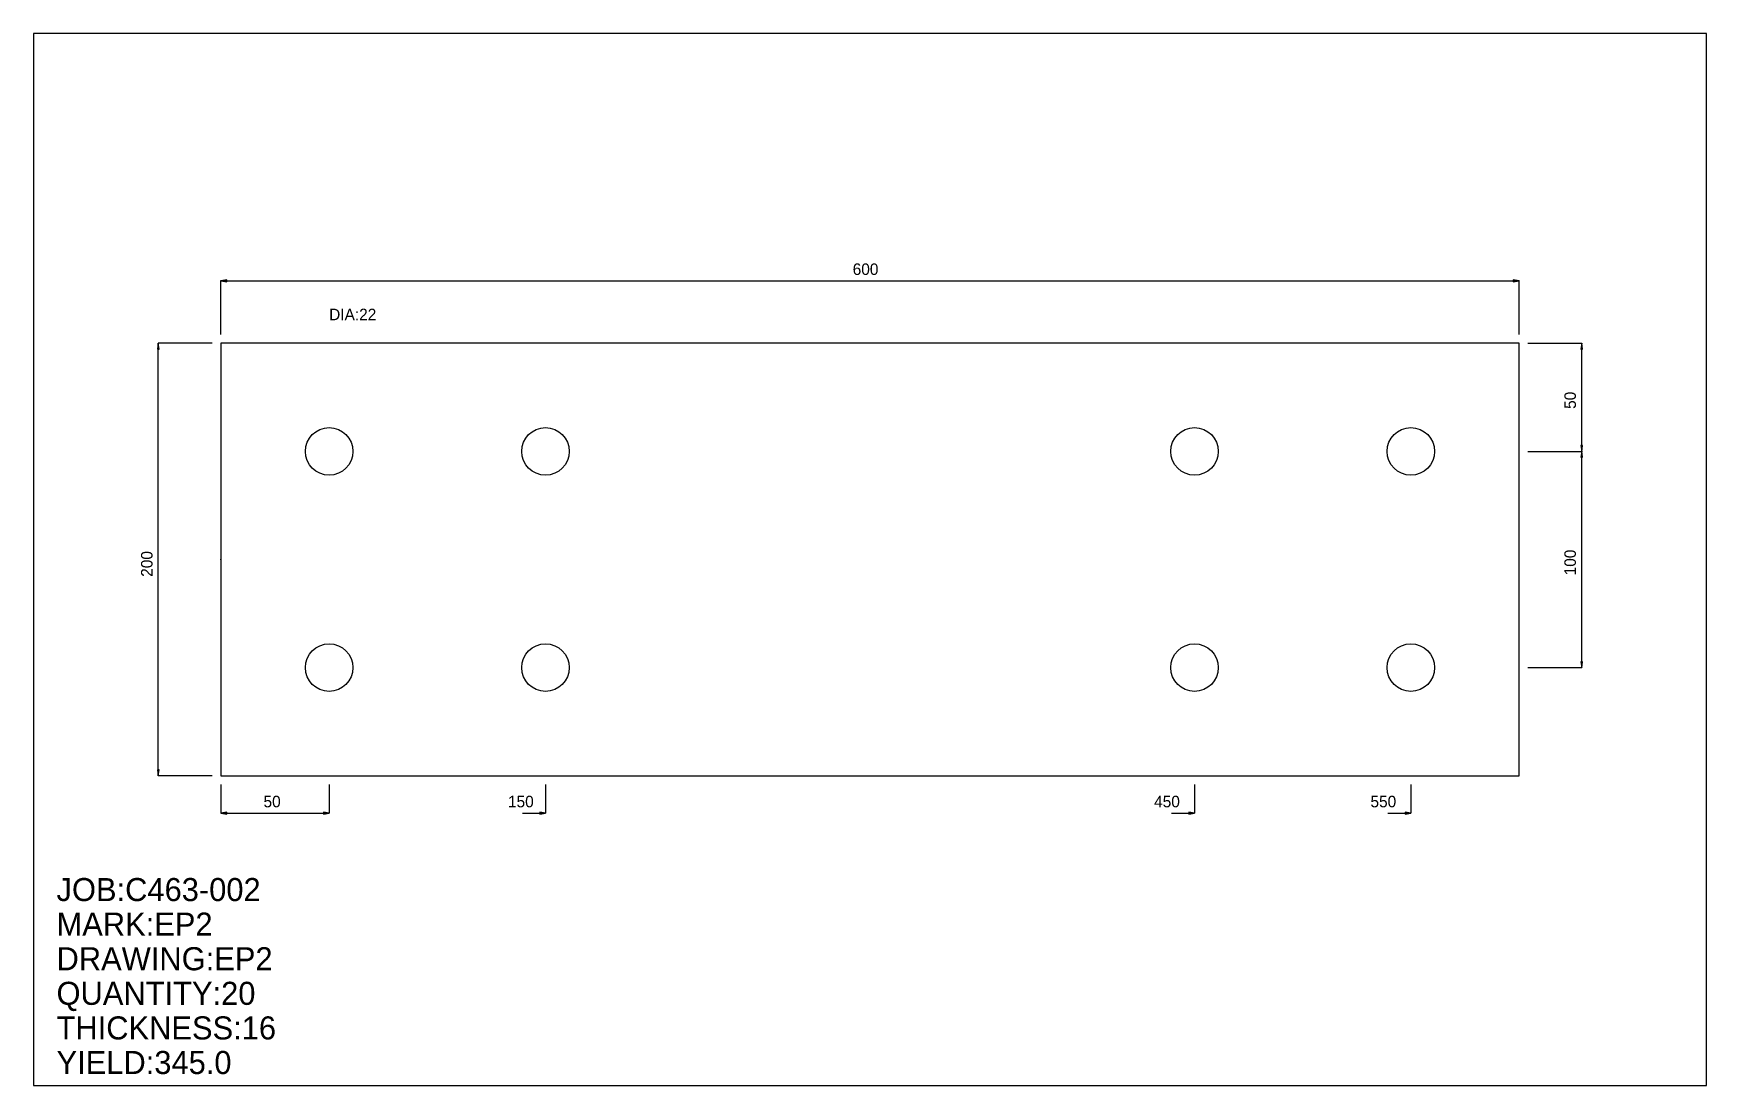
# Model space of a CAD drawing. Extents: x 0 to 773, y 0 to 487.
import ezdxf

# ---------------------------------------------------------------- set-up
doc = ezdxf.new("R2010")
doc.units = 0
doc.header["$LTSCALE"] = 0.125
for name, color, linetype in [('2', 7, 'CONTINUOUS'), ('3', 1, 'CONTINUOUS'), ('4', 1, 'CONTINUOUS'), ('5', 7, 'CONTINUOUS'), ('6', 4, 'CONTINUOUS')]:
    doc.layers.add(name, color=color, linetype=linetype)

# ---------------------------------------------------------------- blocks, each defined once
blk = doc.blocks.new('ARROW')
at = {"layer": '2', "linetype": 'CONTINUOUS'}
for p, q in [((0, 0), (-1, 0.166667)), ((-1, 0.166667), (-1, -0.166667)), ((-1, -0.166667), (0, 0))]:
    blk.add_line(p, q, dxfattribs=at)
blk = doc.blocks.new('PLATE')
at = {"layer": '3', "linetype": 'CONTINUOUS'}
for p, q in [((0, 0), (0, -200)), ((600, 0), (0, 0)), ((600, -200), (600, 0)), ((0, -200), (600, -200))]:
    blk.add_line(p, q, dxfattribs=at)
at = {"layer": '4', "linetype": 'CONTINUOUS'}
for centre in [(50, -50), (150, -50), (450, -50), (550, -50), (50, -150), (150, -150), (450, -150), (550, -150)]:
    blk.add_circle(centre, 11, dxfattribs=at)
at = {"layer": '5', "linetype": 'CONTINUOUS'}
for p, q in [((-0.1, -100), (0.1, -100)), ((0, -100.1), (0, -99.900002))]:
    blk.add_line(p, q, dxfattribs=at)
blk.add_circle((0, -100), 0.1, dxfattribs=at)
at = {"layer": '6', "linetype": 'CONTINUOUS'}
for p, q in [((0, 4), (0, 29.000002)), ((0, 28.950003), (600, 28.950003)), ((600, 4), (600, 29.000002)), ((-3.999985, 0), (-28.999987, 0.000002)), ((-28.950003, -200), (-28.949987, 0.000002)), ((604, 0), (629, -0.000002)), ((628.95001, -50), (628.95001, -0.000002)), ((604, -50), (629, -50)), ((604, -50), (629, -50)), ((628.95001, -150), (628.95001, -50)), ((604, -150), (629, -150)), ((-4, -200), (-29.000002, -200)), ((0, -204), (0, -217.33333)), ((50, -204), (50, -217.33333)), ((150, -204), (150, -217.33333)), ((450, -204), (450, -217.33333)), ((550, -204), (550, -217.33333)), ((0, -217.28333), (50, -217.28333)), ((139.33333, -217.28333), (150, -217.28333)), ((439.33334, -217.28333), (450, -217.28333)), ((539.33331, -217.28333), (550, -217.28333))]:
    blk.add_line(p, q, dxfattribs=at)
at = {"layer": '6', "xscale": 2.666667, "yscale": 2.666667, "zscale": 2.666667}
for p, rotation in [((0, 28.950003), 180), ((-28.949987, 0.000002), 90), ((628.95001, -0.000002), 90), ((628.95001, -50), 270), ((628.95001, -50), 90), ((628.95001, -150), 270), ((-28.950003, -200), 270), ((0, -217.28333), 180)]:
    blk.add_blockref('ARROW', p, dxfattribs=dict(at, rotation=rotation))
for p in [(600, 28.950003), (50, -217.28333), (150, -217.28333), (450, -217.28333), (550, -217.28333)]:
    blk.add_blockref('ARROW', p, dxfattribs=at)
at = {"layer": '5'}
blk.add_text('ZERO', height=0.015, dxfattribs=at).set_placement((0, -100))
at = {"layer": '6'}
for s, p in [('600', (292, 31.616669)), ('DIA:22', (50, 10.666666)), ('50', (19.666668, -214.61665)), ('150', (132.66667, -214.61665)), ('450', (431.33334, -214.61665)), ('550', (531.33331, -214.61665))]:
    blk.add_text(s, height=5.333, dxfattribs=at).set_placement(p)
for s, p in [('50', (626.28333, -30.333332)), ('200', (-31.616663, -108)), ('100', (626.28333, -107.33333))]:
    blk.add_text(s, height=5.333, rotation=90, dxfattribs=at).set_placement(p)

msp = doc.modelspace()

# ---------------------------------------------------------------- linework, layer by layer
at = {"layer": '5', "linetype": 'CONTINUOUS'}
for p, q in [((773.33344, 486.66669), (0, 486.66669)), ((0, 486.66669), (0, 0)), ((773.33344, 0), (773.33344, 486.66669)), ((0, 0), (773.33344, 0))]:
    msp.add_line(p, q, dxfattribs=at)

# ---------------------------------------------------------------- block references
at = {"layer": '2'}
msp.add_blockref('PLATE', (86.666718, 343.33334), dxfattribs=at)

# ---------------------------------------------------------------- texts
at = {"layer": '5'}
for s, p in [('JOB:C463-002', (10.666666, 85.333328)), ('MARK:EP2', (10.666666, 69.333328)), ('DRAWING:EP2', (10.666666, 53.333332)), ('QUANTITY:20', (10.666666, 37.333332)), ('THICKNESS:16', (10.666666, 21.333332)), ('YIELD:345.0', (10.666666, 5.333333))]:
    msp.add_text(s, height=10.667, dxfattribs=at).set_placement(p)

doc.saveas('drawing.dxf')
